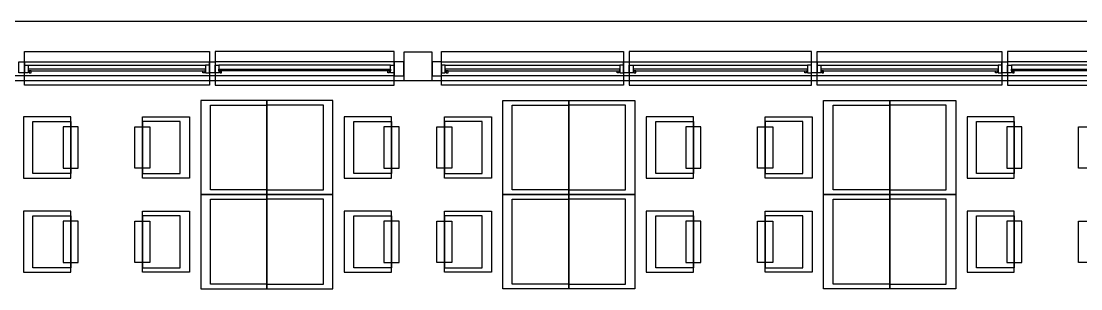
# Model space of a CAD drawing. Extents: x 2217 to 2324, y 363 to 419.
# Drawn here: x 2238.87 to 2250.1, y 410.54 to 413.38 of the extents above; entities that cross this region are included whole.
import ezdxf

# ---------------------------------------------------------------- set-up
doc = ezdxf.new("R2010")
doc.units = 0
doc.header["$LTSCALE"] = 12
doc.header["$MEASUREMENT"] = 0
doc.linetypes.add('HIDDEN', pattern=[0.375, 0.25, -0.125])
for name, color, linetype in [('CARPINTERIA', 2, 'CONTINUOUS'), ('ESTRUCTURA', 7, 'CONTINUOUS'), ('MUEBLES', 2, 'CONTINUOUS'), ('MURO-INT', 4, 'CONTINUOUS'), ('VIDRIO', 8, 'CONTINUOUS')]:
    doc.layers.add(name, color=color, linetype=linetype)

msp = doc.modelspace()

# ---------------------------------------------------------------- linework, layer by layer
at = {"layer": 'CARPINTERIA', "color": 8}
for p, q in [((2238.901, 412.949), (2240.861, 412.949)), ((2243.321, 412.949), (2245.251, 412.949)), ((2245.311, 412.949), (2247.241, 412.949)), ((2247.301, 412.949), (2249.261, 412.949)), ((2238.941, 412.911), (2240.821, 412.911)), ((2242.781, 412.911), (2240.961, 412.911)), ((2243.361, 412.911), (2245.211, 412.911)), ((2245.351, 412.911), (2247.201, 412.911)), ((2247.341, 412.911), (2249.221, 412.911)), ((2251.181, 412.911), (2249.361, 412.911)), ((2242.821, 412.799), (2234.921, 412.799)), ((2251.221, 412.799), (2243.321, 412.799))]:
    msp.add_line(p, q, dxfattribs=at)
at = {"layer": 'CARPINTERIA', "linetype": 'HIDDEN'}
for points in [[(2240.861, 412.699), (2238.901, 412.699), (2238.901, 413.059), (2240.861, 413.059)], [(2240.921, 412.699), (2242.821, 412.699), (2242.821, 413.059), (2240.921, 413.059)], [(2245.251, 412.699), (2243.322, 412.699), (2243.322, 413.059), (2245.251, 413.059)], [(2245.311, 412.699), (2247.241, 412.699), (2247.241, 413.059), (2245.311, 413.059)], [(2249.261, 412.699), (2247.301, 412.699), (2247.301, 413.059), (2249.261, 413.059)], [(2249.321, 412.699), (2251.221, 412.699), (2251.221, 413.059), (2249.321, 413.059)]]:
    msp.add_lwpolyline(points, close=True, dxfattribs=at)
at = {"layer": 'CARPINTERIA'}
for points in [[(2238.901, 412.831), (2238.841, 412.831), (2238.841, 412.949), (2238.901, 412.949)], [(2240.921, 412.831), (2240.861, 412.831), (2240.861, 412.949), (2240.921, 412.949)], [(2242.821, 412.799), (2242.921, 412.799), (2242.921, 412.949), (2242.821, 412.949)], [(2243.321, 412.949), (2243.221, 412.949), (2243.221, 412.799), (2243.321, 412.799)], [(2245.311, 412.831), (2245.251, 412.831), (2245.251, 412.949), (2245.311, 412.949)], [(2247.301, 412.831), (2247.241, 412.831), (2247.241, 412.949), (2247.301, 412.949)], [(2249.321, 412.831), (2249.261, 412.831), (2249.261, 412.949), (2249.321, 412.949)], [(2238.901, 412.911), (2238.941, 412.911), (2238.941, 412.831), (2238.901, 412.831)], [(2238.951, 412.831), (2238.971, 412.831), (2238.971, 412.851), (2238.951, 412.851)], [(2240.811, 412.831), (2240.791, 412.831), (2240.791, 412.851), (2240.811, 412.851)], [(2240.861, 412.911), (2240.821, 412.911), (2240.821, 412.831), (2240.861, 412.831)], [(2240.921, 412.911), (2240.961, 412.911), (2240.961, 412.831), (2240.921, 412.831)], [(2240.971, 412.831), (2240.991, 412.831), (2240.991, 412.851), (2240.971, 412.851)], [(2242.771, 412.831), (2242.751, 412.831), (2242.751, 412.851), (2242.771, 412.851)], [(2242.781, 412.911), (2242.821, 412.911), (2242.821, 412.831), (2242.781, 412.831)], [(2243.361, 412.911), (2243.321, 412.911), (2243.321, 412.831), (2243.361, 412.831)], [(2243.371, 412.831), (2243.391, 412.831), (2243.391, 412.851), (2243.371, 412.851)], [(2245.201, 412.831), (2245.181, 412.831), (2245.181, 412.851), (2245.201, 412.851)], [(2245.251, 412.911), (2245.211, 412.911), (2245.211, 412.831), (2245.251, 412.831)], [(2245.311, 412.911), (2245.351, 412.911), (2245.351, 412.831), (2245.311, 412.831)], [(2245.361, 412.831), (2245.381, 412.831), (2245.381, 412.851), (2245.361, 412.851)], [(2247.191, 412.831), (2247.171, 412.831), (2247.171, 412.851), (2247.191, 412.851)], [(2247.241, 412.911), (2247.201, 412.911), (2247.201, 412.831), (2247.241, 412.831)], [(2247.301, 412.911), (2247.341, 412.911), (2247.341, 412.831), (2247.301, 412.831)], [(2247.351, 412.831), (2247.371, 412.831), (2247.371, 412.851), (2247.351, 412.851)], [(2249.211, 412.831), (2249.191, 412.831), (2249.191, 412.851), (2249.211, 412.851)], [(2249.261, 412.911), (2249.221, 412.911), (2249.221, 412.831), (2249.261, 412.831)], [(2249.321, 412.911), (2249.361, 412.911), (2249.361, 412.831), (2249.321, 412.831)], [(2249.371, 412.831), (2249.391, 412.831), (2249.391, 412.851), (2249.371, 412.851)]]:
    msp.add_lwpolyline(points, close=True, dxfattribs=at)
at = {"layer": 'CARPINTERIA', "color": 8}
for points in [[(2242.821, 412.949), (2240.921, 412.949)], [(2251.221, 412.949), (2249.321, 412.949)]]:
    msp.add_lwpolyline(points, dxfattribs=at)
at = {"layer": 'ESTRUCTURA'}
msp.add_lwpolyline([(2242.921, 412.749), (2243.221, 412.749), (2243.221, 413.049), (2242.921, 413.049)], close=True, dxfattribs=at)
at = {"layer": 'MUEBLES'}
for points in [[(2240.771, 411.539), (2241.471, 411.539), (2241.471, 412.539), (2240.771, 412.539)], [(2241.471, 411.539), (2242.171, 411.539), (2242.171, 412.539), (2241.471, 412.539)], [(2244.671, 411.539), (2243.971, 411.539), (2243.971, 412.539), (2244.671, 412.539)], [(2245.371, 411.539), (2244.671, 411.539), (2244.671, 412.539), (2245.371, 412.539)], [(2248.071, 411.539), (2247.371, 411.539), (2247.371, 412.539), (2248.071, 412.539)], [(2248.771, 411.539), (2248.071, 411.539), (2248.071, 412.539), (2248.771, 412.539)], [(2239.471, 412.258), (2239.311, 412.258), (2239.311, 411.818), (2239.471, 411.818)], [(2240.071, 412.258), (2240.231, 412.258), (2240.231, 411.818), (2240.071, 411.818)], [(2242.871, 412.258), (2242.711, 412.258), (2242.711, 411.818), (2242.871, 411.818)], [(2243.271, 412.258), (2243.431, 412.258), (2243.431, 411.818), (2243.271, 411.818)], [(2246.071, 412.258), (2245.911, 412.258), (2245.911, 411.818), (2246.071, 411.818)], [(2246.671, 412.258), (2246.831, 412.258), (2246.831, 411.818), (2246.671, 411.818)], [(2249.471, 412.258), (2249.311, 412.258), (2249.311, 411.818), (2249.471, 411.818)], [(2250.071, 412.258), (2250.231, 412.258), (2250.231, 411.818), (2250.071, 411.818)], [(2240.771, 410.539), (2241.471, 410.539), (2241.471, 411.539), (2240.771, 411.539)], [(2241.471, 410.539), (2242.171, 410.539), (2242.171, 411.539), (2241.471, 411.539)], [(2244.671, 410.539), (2243.971, 410.539), (2243.971, 411.539), (2244.671, 411.539)], [(2245.371, 410.539), (2244.671, 410.539), (2244.671, 411.539), (2245.371, 411.539)], [(2248.071, 410.539), (2247.371, 410.539), (2247.371, 411.539), (2248.071, 411.539)], [(2248.771, 410.539), (2248.071, 410.539), (2248.071, 411.539), (2248.771, 411.539)], [(2239.471, 411.258), (2239.311, 411.258), (2239.311, 410.818), (2239.471, 410.818)], [(2240.071, 411.258), (2240.231, 411.258), (2240.231, 410.818), (2240.071, 410.818)], [(2242.871, 411.258), (2242.711, 411.258), (2242.711, 410.818), (2242.871, 410.818)], [(2243.271, 411.258), (2243.431, 411.258), (2243.431, 410.818), (2243.271, 410.818)], [(2246.071, 411.258), (2245.911, 411.258), (2245.911, 410.818), (2246.071, 410.818)], [(2246.671, 411.258), (2246.831, 411.258), (2246.831, 410.818), (2246.671, 410.818)], [(2249.471, 411.258), (2249.311, 411.258), (2249.311, 410.818), (2249.471, 410.818)], [(2250.071, 411.258), (2250.231, 411.258), (2250.231, 410.818), (2250.071, 410.818)]]:
    msp.add_lwpolyline(points, close=True, dxfattribs=at)
at = {"layer": 'MUEBLES', "color": 8}
for points in [[(2241.471, 411.589), (2240.871, 411.589), (2240.871, 412.489), (2241.471, 412.489)], [(2241.471, 411.589), (2242.071, 411.589), (2242.071, 412.489), (2241.471, 412.489)], [(2244.671, 411.589), (2244.071, 411.589), (2244.071, 412.489), (2244.671, 412.489)], [(2244.671, 411.589), (2245.271, 411.589), (2245.271, 412.489), (2244.671, 412.489)], [(2248.071, 411.589), (2247.471, 411.589), (2247.471, 412.489), (2248.071, 412.489)], [(2248.071, 411.589), (2248.671, 411.589), (2248.671, 412.489), (2248.071, 412.489)], [(2241.471, 410.589), (2240.871, 410.589), (2240.871, 411.489), (2241.471, 411.489)], [(2241.471, 410.589), (2242.071, 410.589), (2242.071, 411.489), (2241.471, 411.489)], [(2244.671, 410.589), (2244.071, 410.589), (2244.071, 411.489), (2244.671, 411.489)], [(2244.671, 410.589), (2245.271, 410.589), (2245.271, 411.489), (2244.671, 411.489)], [(2248.071, 410.589), (2247.471, 410.589), (2247.471, 411.489), (2248.071, 411.489)], [(2248.071, 410.589), (2248.671, 410.589), (2248.671, 411.489), (2248.071, 411.489)]]:
    msp.add_lwpolyline(points, close=True, dxfattribs=at)
at = {"layer": 'MUEBLES', "color": 1}
for points in [[(2239.391, 412.364), (2238.891, 412.364), (2238.891, 411.714), (2239.391, 411.714)], [(2239.391, 411.763), (2238.991, 411.763), (2238.991, 412.313), (2239.391, 412.313)], [(2240.151, 412.364), (2240.651, 412.364), (2240.651, 411.714), (2240.151, 411.714)], [(2240.151, 411.763), (2240.551, 411.763), (2240.551, 412.313), (2240.151, 412.313)], [(2242.791, 412.364), (2242.291, 412.364), (2242.291, 411.714), (2242.791, 411.714)], [(2242.791, 411.763), (2242.391, 411.763), (2242.391, 412.313), (2242.791, 412.313)], [(2243.351, 412.364), (2243.851, 412.364), (2243.851, 411.714), (2243.351, 411.714)], [(2243.351, 411.763), (2243.751, 411.763), (2243.751, 412.313), (2243.351, 412.313)], [(2245.991, 412.364), (2245.491, 412.364), (2245.491, 411.714), (2245.991, 411.714)], [(2245.991, 411.763), (2245.591, 411.763), (2245.591, 412.313), (2245.991, 412.313)], [(2246.751, 412.364), (2247.251, 412.364), (2247.251, 411.714), (2246.751, 411.714)], [(2246.751, 411.763), (2247.151, 411.763), (2247.151, 412.313), (2246.751, 412.313)], [(2249.391, 412.364), (2248.891, 412.364), (2248.891, 411.714), (2249.391, 411.714)], [(2249.391, 411.763), (2248.991, 411.763), (2248.991, 412.313), (2249.391, 412.313)], [(2239.391, 411.364), (2238.891, 411.364), (2238.891, 410.714), (2239.391, 410.714)], [(2240.151, 411.364), (2240.651, 411.364), (2240.651, 410.714), (2240.151, 410.714)], [(2242.791, 411.364), (2242.291, 411.364), (2242.291, 410.714), (2242.791, 410.714)], [(2243.351, 411.364), (2243.851, 411.364), (2243.851, 410.714), (2243.351, 410.714)], [(2245.991, 411.364), (2245.491, 411.364), (2245.491, 410.714), (2245.991, 410.714)], [(2246.751, 411.364), (2247.251, 411.364), (2247.251, 410.714), (2246.751, 410.714)], [(2249.391, 411.364), (2248.891, 411.364), (2248.891, 410.714), (2249.391, 410.714)], [(2239.391, 410.763), (2238.991, 410.763), (2238.991, 411.313), (2239.391, 411.313)], [(2240.151, 410.763), (2240.551, 410.763), (2240.551, 411.313), (2240.151, 411.313)], [(2242.791, 410.763), (2242.391, 410.763), (2242.391, 411.313), (2242.791, 411.313)], [(2243.351, 410.763), (2243.751, 410.763), (2243.751, 411.313), (2243.351, 411.313)], [(2245.991, 410.763), (2245.591, 410.763), (2245.591, 411.313), (2245.991, 411.313)], [(2246.751, 410.763), (2247.151, 410.763), (2247.151, 411.313), (2246.751, 411.313)], [(2249.391, 410.763), (2248.991, 410.763), (2248.991, 411.313), (2249.391, 411.313)]]:
    msp.add_lwpolyline(points, close=True, dxfattribs=at)
at = {"layer": 'MURO-INT'}
for p, q in [((2234.671, 413.379), (2243.071, 413.379)), ((2243.071, 413.379), (2251.471, 413.379)), ((2234.821, 412.749), (2242.921, 412.749)), ((2243.221, 412.749), (2251.321, 412.749))]:
    msp.add_line(p, q, dxfattribs=at)
at = {"layer": 'VIDRIO'}
for points in [[(2240.821, 412.851), (2240.821, 412.871), (2238.941, 412.871), (2238.941, 412.851)], [(2240.961, 412.851), (2240.961, 412.871), (2242.781, 412.871), (2242.781, 412.851)], [(2245.211, 412.851), (2245.211, 412.871), (2243.361, 412.871), (2243.361, 412.851)], [(2247.201, 412.851), (2247.201, 412.871), (2245.351, 412.871), (2245.351, 412.851)], [(2249.221, 412.851), (2249.221, 412.871), (2247.341, 412.871), (2247.341, 412.851)], [(2249.361, 412.851), (2249.361, 412.871), (2251.181, 412.871), (2251.181, 412.851)]]:
    msp.add_lwpolyline(points, close=True, dxfattribs=at)

doc.saveas('drawing.dxf')
